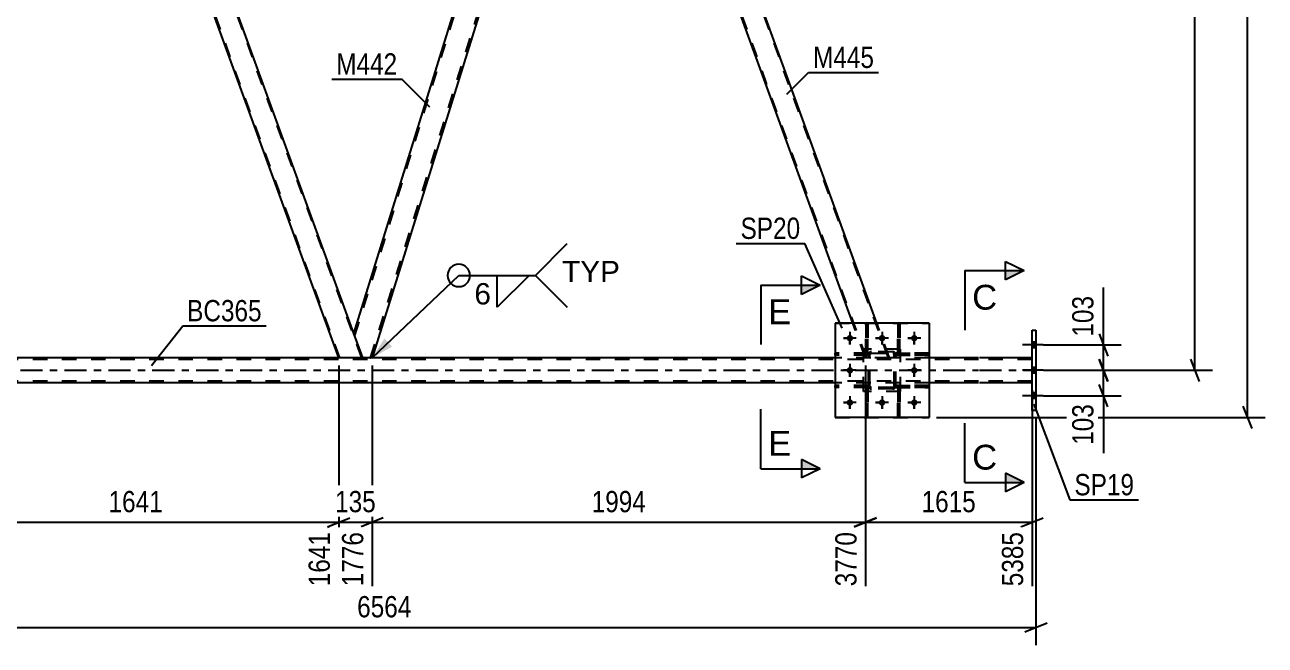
# Model space of a CAD drawing. Header units: millimetres. Extents: x 0 to 594, y 0 to 420.
# Drawn here: x 88.6 to 255.7, y 105.1 to 188.6 of the extents above; entities that cross this region are included whole.
import ezdxf

# ---------------------------------------------------------------- set-up
doc = ezdxf.new("R2010")
doc.units = ezdxf.units.MM
doc.linetypes.add('DXK_LINE_DOT2', pattern=[3.9198, 1.9599, -1.9599])
doc.linetypes.add('DXK_LINE_DOT3', pattern=[5.9187, 2.979, -0.9799, 0.9799, -0.9799])
doc.styles.add('Arial', font='arial.ttf', dxfattribs={"height": 0.2})
doc.styles.add('Arial Narrow', font='ARIALN.TTF', dxfattribs={"height": 0.2})

# ---------------------------------------------------------------- blocks, each defined once
blk = doc.blocks.new('Part-570345727-4849 - 4721')
at = {"color": 2, "linetype": 'Continuous'}
for p, q in [((224.29, 136.69), (224.29, 147.52)), ((224.29, 147.52), (224.82, 147.52)), ((224.82, 147.52), (224.82, 136.69)), ((224.82, 136.69), (224.29, 136.69))]:
    blk.add_line(p, q, dxfattribs=at)
blk = doc.blocks.new('Part-570345727-4799 - 4721')
at = {"color": 7, "linetype": 'DXK_LINE_DOT2'}
for p, q in [((202.25, 140.07), (197.75, 140.07)), ((197.75, 140.07), (197.75, 139.81)), ((202.25, 139.81), (197.75, 139.81)), ((201.75, 139.81), (201.75, 140.07)), ((202.25, 139.81), (202.25, 140.07))]:
    blk.add_line(p, q, dxfattribs=at)
blk = doc.blocks.new('Part-570345727-4822 - 4721')
at = {"color": 7, "linetype": 'DXK_LINE_DOT2'}
for p, q in [((202.25, 144.21), (202.28, 144.36)), ((202.28, 144.36), (202.25, 144.21)), ((202.25, 140.01), (202.25, 144.21)), ((202.45, 144.21), (202.47, 144.28)), ((202.45, 140.01), (202.45, 144.21)), ((202.47, 144.28), (202.51, 144.35)), ((202.5, 144.58), (202.65, 144.61)), ((202.65, 144.61), (202.5, 144.58)), ((202.51, 144.35), (202.58, 144.39)), ((202.58, 144.39), (202.65, 144.41)), ((205.52, 144.61), (202.65, 144.61)), ((202.65, 144.41), (205.52, 144.41)), ((205.52, 144.61), (205.67, 144.58)), ((205.67, 144.58), (205.52, 144.61)), ((205.52, 144.41), (205.6, 144.39)), ((205.6, 144.39), (205.66, 144.35)), ((205.66, 144.35), (205.71, 144.28)), ((205.71, 144.28), (205.72, 144.21)), ((205.72, 140.01), (205.72, 144.21)), ((205.89, 144.36), (205.92, 144.21)), ((205.92, 144.21), (205.89, 144.36)), ((205.92, 140.01), (205.92, 144.21)), ((202.28, 139.85), (202.25, 140.01)), ((202.25, 140.01), (202.28, 139.85)), ((202.47, 139.93), (202.45, 140.01)), ((202.51, 139.87), (202.47, 139.93)), ((202.65, 139.61), (202.5, 139.64)), ((202.5, 139.64), (202.65, 139.61)), ((202.58, 139.82), (202.51, 139.87)), ((202.65, 139.81), (202.58, 139.82)), ((205.52, 139.81), (202.65, 139.81)), ((205.52, 139.61), (202.65, 139.61)), ((205.6, 139.82), (205.52, 139.81)), ((205.67, 139.64), (205.52, 139.61)), ((205.52, 139.61), (205.67, 139.64)), ((205.66, 139.87), (205.6, 139.82)), ((205.71, 139.93), (205.66, 139.87)), ((205.72, 140.01), (205.71, 139.93)), ((205.92, 140.01), (205.89, 139.85)), ((205.89, 139.85), (205.92, 140.01))]:
    blk.add_line(p, q, dxfattribs=at)
at = {"color": 7, "linetype": 'DXK_LINE_DOT3'}
blk.add_line((204.09, 142.11), (204.09, 142.11), dxfattribs=at)
at = {"color": 7, "linetype": 'DXK_LINE_DOT2'}
for centre, start, end in [((202.65, 144.21), 112.4999, 157.4999), ((202.65, 144.21), 112.4999, 157.4999), ((205.52, 144.21), 22.4999, 67.4999), ((205.52, 144.21), 22.4999, 67.4999), ((202.65, 140.01), 202.4999, 247.4999), ((202.65, 140.01), 202.4999, 247.4999), ((205.52, 140.01), 292.4999, 337.4999), ((205.52, 140.01), 292.4999, 337.4999)]:
    blk.add_arc(centre, 0.4, start, end, dxfattribs=at)
blk = doc.blocks.new('Part-570345727-4758 - 4721')
at = {"color": 2, "linetype": 'Continuous'}
for p, q in [((132.94, 147.09), (163.49, 245.11)), ((164.97, 245.11), (166.05, 242.12)), ((166.05, 242.12), (135.4, 143.77)), ((134.15, 143.77), (132.94, 147.09)), ((135.4, 143.77), (134.15, 143.77))]:
    blk.add_line(p, q, dxfattribs=at)
at = {"color": 7, "linetype": 'DXK_LINE_DOT2'}
for p, q in [((133.05, 146.78), (163.8, 245.44)), ((163.6, 245.44), (163.49, 245.11)), ((164.84, 245.44), (163.6, 245.44)), ((164.97, 245.11), (164.84, 245.44)), ((135.19, 143.77), (165.94, 242.43)), ((135.17, 143.77), (135.14, 143.77)), ((135.14, 143.77), (135.17, 143.77)), ((135.17, 143.77), (135.19, 143.77)), ((135.19, 143.77), (135.17, 143.77))]:
    blk.add_line(p, q, dxfattribs=at)
blk = doc.blocks.new('Part-570345727-4823 - 4721')
at = {"color": 7, "linetype": 'DXK_LINE_DOT2'}
for p, q in [((205.92, 144.14), (205.92, 144.41)), ((205.92, 144.41), (210.42, 144.41)), ((210.42, 144.14), (205.92, 144.14)), ((206.42, 144.14), (206.42, 144.41)), ((210.42, 144.41), (210.42, 144.14))]:
    blk.add_line(p, q, dxfattribs=at)
blk = doc.blocks.new('Part-570345727-4900 - 4721')
at = {"color": 7, "linetype": 'DXK_LINE_DOT2'}
for p, q in [((202.25, 144.41), (197.75, 144.41)), ((197.75, 144.14), (197.75, 144.41)), ((202.25, 144.14), (197.75, 144.14)), ((201.75, 144.14), (201.75, 144.41)), ((202.25, 144.41), (202.25, 144.14))]:
    blk.add_line(p, q, dxfattribs=at)
blk = doc.blocks.new('Part-570345727-4836 - 4721')
at = {"color": 7, "linetype": 'DXK_LINE_DOT2'}
for p, q in [((168.09, 245.44), (164.84, 245.44)), ((166.05, 242.12), (164.84, 245.44)), ((201.99, 143.77), (164.99, 245.44)), ((204.95, 143.77), (167.95, 245.44)), ((168.21, 245.11), (168.09, 245.44)), ((201.85, 143.77), (200.15, 148.44)), ((205.09, 143.77), (203.4, 148.44)), ((205.09, 143.77), (201.85, 143.77))]:
    blk.add_line(p, q, dxfattribs=at)
at = {"color": 2, "linetype": 'Continuous'}
for p, q in [((203.4, 148.44), (168.21, 245.11)), ((200.15, 148.44), (166.05, 242.12))]:
    blk.add_line(p, q, dxfattribs=at)
blk = doc.blocks.new('Bolt-570345727-4842 - 4721')
at = {"color": 1, "linetype": 'Continuous'}
for p, q in [((199.75, 147.31), (199.75, 146.73)), ((204.09, 147.31), (204.09, 146.73)), ((208.42, 147.31), (208.42, 146.73)), ((198.89, 146.44), (199.46, 146.44)), ((199.75, 145.57), (199.75, 146.15)), ((200.62, 146.44), (200.04, 146.44)), ((203.22, 146.44), (203.8, 146.44)), ((204.09, 145.57), (204.09, 146.15)), ((204.95, 146.44), (204.38, 146.44)), ((207.55, 146.44), (208.13, 146.44)), ((208.42, 145.57), (208.42, 146.15)), ((209.29, 146.44), (208.71, 146.44)), ((198.89, 142.11), (199.46, 142.11)), ((199.75, 142.97), (199.75, 142.4)), ((200.62, 142.11), (200.04, 142.11)), ((207.55, 142.11), (208.13, 142.11)), ((208.42, 142.97), (208.42, 142.4)), ((209.29, 142.11), (208.71, 142.11)), ((199.75, 141.24), (199.75, 141.82)), ((208.42, 141.24), (208.42, 141.82)), ((198.89, 137.77), (199.46, 137.77)), ((199.75, 138.64), (199.75, 138.06)), ((199.75, 136.91), (199.75, 137.48)), ((200.62, 137.77), (200.04, 137.77)), ((203.22, 137.77), (203.8, 137.77)), ((204.09, 138.64), (204.09, 138.06)), ((204.09, 136.91), (204.09, 137.48)), ((204.95, 137.77), (204.38, 137.77)), ((207.55, 137.77), (208.13, 137.77)), ((208.42, 138.64), (208.42, 138.06)), ((208.42, 136.91), (208.42, 137.48)), ((209.29, 137.77), (208.71, 137.77))]:
    blk.add_line(p, q, dxfattribs=at)
blk = doc.blocks.new('Bolt-570345727-4843 - 4721')
at = {"linetype": 'Continuous'}
for points in [[(200.19, 146.44, -1), (199.32, 146.44, -1)], [(204.52, 146.44, -1), (203.65, 146.44, -1)], [(208.85, 146.44, -1), (207.99, 146.44, -1)], [(200.19, 142.11, -1), (199.32, 142.11, -1)], [(208.85, 142.11, -1), (207.99, 142.11, -1)], [(200.19, 137.77, -1), (199.32, 137.77, -1)], [(204.52, 137.77, -1), (203.65, 137.77, -1)], [(208.85, 137.77, -1), (207.99, 137.77, -1)]]:
    blk.add_hatch(color=1, dxfattribs=at).paths.add_polyline_path(points)
at = {"color": 1, "linetype": 'Continuous'}
for p, q in [((199.75, 147.31), (199.75, 145.57)), ((204.09, 147.31), (204.09, 145.57)), ((208.42, 147.31), (208.42, 145.57)), ((200.62, 146.44), (198.89, 146.44)), ((204.95, 146.44), (203.22, 146.44)), ((209.29, 146.44), (207.55, 146.44)), ((200.62, 142.11), (198.89, 142.11)), ((199.75, 142.97), (199.75, 141.24)), ((209.29, 142.11), (207.55, 142.11)), ((208.42, 142.97), (208.42, 141.24)), ((200.62, 137.77), (198.89, 137.77)), ((199.75, 138.64), (199.75, 136.91)), ((204.95, 137.77), (203.22, 137.77)), ((204.09, 138.64), (204.09, 136.91)), ((209.29, 137.77), (207.55, 137.77)), ((208.42, 138.64), (208.42, 136.91))]:
    blk.add_line(p, q, dxfattribs=at)
blk = doc.blocks.new('Part-570345727-4896 - 4721')
at = {"color": 7, "linetype": 'DXK_LINE_DOT2'}
for p, q in [((206.22, 135.77), (206.22, 139.8)), ((206.22, 139.8), (206.48, 139.8)), ((206.22, 139.3), (206.48, 139.3)), ((206.48, 139.8), (206.48, 135.77)), ((206.48, 135.77), (206.22, 135.77))]:
    blk.add_line(p, q, dxfattribs=at)
blk = doc.blocks.new('Part-570345727-4791 - 4721')
at = {"color": 7, "linetype": 'DXK_LINE_DOT2'}
for p, q in [((210.42, 144.41), (205.92, 144.41)), ((205.92, 144.41), (205.92, 144.14)), ((205.92, 144.14), (210.42, 144.14)), ((206.42, 144.14), (206.42, 144.41)), ((210.42, 144.14), (210.42, 144.41))]:
    blk.add_line(p, q, dxfattribs=at)
blk = doc.blocks.new('Part-570345727-4792 - 4721')
at = {"color": 7, "linetype": 'DXK_LINE_DOT2'}
for p, q in [((210.42, 140.07), (205.92, 140.07)), ((205.92, 140.07), (205.92, 139.81)), ((205.92, 139.81), (210.42, 139.81)), ((206.42, 139.81), (206.42, 140.07)), ((210.42, 139.81), (210.42, 140.07))]:
    blk.add_line(p, q, dxfattribs=at)
blk = doc.blocks.new('Bolt-570345727-4793 - 4721')
at = {"linetype": 'Continuous'}
for points in [[(224.29, 145.89), (224.29, 145.16), (224.82, 145.16), (224.82, 145.89)], [(224.29, 145.89), (224.29, 145.16), (224.82, 145.16), (224.82, 145.89)], [(224.29, 145.89), (224.29, 145.16), (224.82, 145.16), (224.82, 145.89)], [(224.29, 142.47), (224.29, 141.74), (224.82, 141.74), (224.82, 142.47)], [(224.29, 142.47), (224.29, 141.74), (224.82, 141.74), (224.82, 142.47)], [(224.29, 139.06), (224.29, 138.32), (224.82, 138.32), (224.82, 139.06)], [(224.29, 139.06), (224.29, 138.32), (224.82, 138.32), (224.82, 139.06)], [(224.29, 139.06), (224.29, 138.32), (224.82, 138.32), (224.82, 139.06)]]:
    blk.add_hatch(color=1, dxfattribs=at).paths.add_polyline_path(points)
at = {"color": 1, "linetype": 'Continuous'}
for p, q in [((225.79, 145.52), (223.02, 145.52)), ((225.79, 145.52), (223.02, 145.52)), ((225.79, 145.52), (223.02, 145.52)), ((224.82, 145.89), (224.29, 145.89)), ((224.82, 145.89), (224.29, 145.89)), ((224.82, 145.89), (224.29, 145.89)), ((224.82, 145.16), (224.29, 145.16)), ((224.82, 145.16), (224.29, 145.16)), ((224.82, 145.16), (224.29, 145.16)), ((225.79, 142.11), (223.02, 142.11)), ((225.79, 142.11), (223.02, 142.11)), ((224.82, 142.47), (224.29, 142.47)), ((224.82, 142.47), (224.29, 142.47)), ((224.82, 141.74), (224.29, 141.74)), ((224.82, 141.74), (224.29, 141.74)), ((225.79, 138.69), (223.02, 138.69)), ((225.79, 138.69), (223.02, 138.69)), ((225.79, 138.69), (223.02, 138.69)), ((224.82, 139.06), (224.29, 139.06)), ((224.82, 139.06), (224.29, 139.06)), ((224.82, 139.06), (224.29, 139.06)), ((224.82, 138.32), (224.29, 138.32)), ((224.82, 138.32), (224.29, 138.32)), ((224.82, 138.32), (224.29, 138.32))]:
    blk.add_line(p, q, dxfattribs=at)
blk = doc.blocks.new('Part-570345727-4798 - 4721')
at = {"color": 2, "linetype": 'Continuous'}
for p, q in [((210.42, 148.44), (197.75, 148.44)), ((197.75, 148.44), (197.75, 135.77)), ((210.42, 148.44), (210.42, 135.77)), ((210.42, 135.77), (197.75, 135.77))]:
    blk.add_line(p, q, dxfattribs=at)
blk = doc.blocks.new('Part-570345727-4816 - 4721')
at = {"color": 7, "linetype": 'DXK_LINE_DOT2'}
for p, q in [((202.25, 144.41), (197.75, 144.41)), ((197.75, 144.41), (197.75, 144.14)), ((202.25, 144.14), (197.75, 144.14)), ((201.75, 144.14), (201.75, 144.41)), ((202.25, 144.14), (202.25, 144.41))]:
    blk.add_line(p, q, dxfattribs=at)
blk = doc.blocks.new('Part-570345727-4817 - 4721')
at = {"color": 7, "linetype": 'DXK_LINE_DOT2'}
for p, q in [((206.59, 144.94), (201.59, 144.94)), ((201.59, 139.27), (201.59, 144.94)), ((206.59, 139.27), (206.59, 144.94)), ((206.59, 139.27), (201.59, 139.27))]:
    blk.add_line(p, q, dxfattribs=at)
blk = doc.blocks.new('Part-570345727-4820 - 4721')
at = {"color": 7, "linetype": 'DXK_LINE_DOT2'}
for p, q in [((206.48, 139.8), (206.22, 139.8)), ((206.22, 139.8), (206.22, 135.77)), ((206.22, 139.3), (206.48, 139.3)), ((206.48, 135.77), (206.48, 139.8)), ((206.22, 135.77), (206.48, 135.77))]:
    blk.add_line(p, q, dxfattribs=at)
blk = doc.blocks.new('Part-570345727-4821 - 4721')
at = {"color": 7, "linetype": 'DXK_LINE_DOT2'}
for p, q in [((205.92, 139.81), (205.92, 140.07)), ((205.92, 140.07), (210.42, 140.07)), ((210.42, 139.81), (205.92, 139.81)), ((206.42, 139.81), (206.42, 140.07)), ((210.42, 140.07), (210.42, 139.81))]:
    blk.add_line(p, q, dxfattribs=at)
blk = doc.blocks.new('Part-570345727-4826 - 4721')
at = {"color": 7, "linetype": 'DXK_LINE_DOT2'}
for p, q in [((202.15, 139.8), (201.88, 139.8)), ((201.88, 139.8), (201.88, 135.77)), ((201.88, 139.3), (202.15, 139.3)), ((202.15, 135.77), (202.15, 139.8)), ((201.88, 135.77), (202.15, 135.77))]:
    blk.add_line(p, q, dxfattribs=at)
blk = doc.blocks.new('Part-570345727-4841 - 4721')
at = {"color": 2, "linetype": 'Continuous'}
for p, q in [((130.9, 143.77), (76.19, 143.77)), ((134.15, 143.77), (134.15, 143.77)), ((197.75, 143.77), (135.4, 143.77)), ((217.09, 143.77), (210.42, 143.77)), ((224.29, 143.77), (217.19, 143.77)), ((197.75, 140.44), (76.19, 140.44)), ((217.09, 140.44), (210.42, 140.44)), ((224.29, 140.44), (217.19, 140.44))]:
    blk.add_line(p, q, dxfattribs=at)
at = {"color": 7, "linetype": 'DXK_LINE_DOT2'}
for p, q in [((76.19, 140.44), (76.19, 143.77)), ((134.15, 143.77), (130.9, 143.77)), ((135.4, 143.77), (134.15, 143.77)), ((210.42, 143.77), (197.75, 143.77)), ((224.29, 140.44), (224.29, 143.77)), ((217.09, 143.57), (76.19, 143.57)), ((224.29, 143.57), (217.19, 143.57)), ((217.09, 140.64), (76.19, 140.64)), ((210.42, 140.44), (197.75, 140.44)), ((224.29, 140.64), (217.19, 140.64))]:
    blk.add_line(p, q, dxfattribs=at)
at = {"color": 7, "linetype": 'DXK_LINE_DOT3'}
for p, q in [((76.19, 142.11), (217.09, 142.11)), ((217.19, 142.11), (224.29, 142.11))]:
    blk.add_line(p, q, dxfattribs=at)
blk = doc.blocks.new('Part-570345727-4855 - 4721')
at = {"color": 7, "linetype": 'DXK_LINE_DOT2'}
for p, q in [((206.59, 144.94), (201.59, 144.94)), ((201.59, 139.27), (201.59, 144.94)), ((206.59, 139.27), (206.59, 144.94)), ((206.59, 139.27), (201.59, 139.27))]:
    blk.add_line(p, q, dxfattribs=at)
blk = doc.blocks.new('Part-570345727-4862 - 4721')
at = {"color": 7, "linetype": 'DXK_LINE_DOT2'}
for p, q in [((197.75, 148.44), (210.42, 148.44)), ((197.75, 148.44), (197.75, 135.77)), ((210.42, 148.44), (210.42, 135.77)), ((197.75, 135.77), (210.42, 135.77))]:
    blk.add_line(p, q, dxfattribs=at)
blk = doc.blocks.new('Part-570345727-4870 - 4721')
at = {"color": 7, "linetype": 'DXK_LINE_DOT2'}
for p, q in [((201.88, 135.77), (201.88, 139.8)), ((201.88, 139.8), (202.15, 139.8)), ((201.88, 139.3), (202.15, 139.3)), ((202.15, 139.8), (202.15, 135.77)), ((202.15, 135.77), (201.88, 135.77))]:
    blk.add_line(p, q, dxfattribs=at)
blk = doc.blocks.new('Part-570345727-4876 - 4721')
at = {"color": 7, "linetype": 'DXK_LINE_DOT2'}
for p, q in [((206.22, 148.44), (206.22, 144.4)), ((206.48, 148.44), (206.22, 148.44)), ((206.48, 144.4), (206.48, 148.44)), ((206.22, 144.9), (206.48, 144.9)), ((206.22, 144.4), (206.48, 144.4))]:
    blk.add_line(p, q, dxfattribs=at)
blk = doc.blocks.new('Part-570345727-4879 - 4721')
at = {"color": 7, "linetype": 'DXK_LINE_DOT2'}
for p, q in [((201.88, 148.44), (201.88, 144.4)), ((202.15, 148.44), (201.88, 148.44)), ((202.15, 144.4), (202.15, 148.44)), ((201.88, 144.9), (202.15, 144.9)), ((201.88, 144.4), (202.15, 144.4))]:
    blk.add_line(p, q, dxfattribs=at)
blk = doc.blocks.new('Part-570345727-4880 - 4721')
at = {"color": 7, "linetype": 'DXK_LINE_DOT2'}
for p, q in [((202.25, 144.21), (202.28, 144.36)), ((202.28, 144.36), (202.25, 144.21)), ((202.25, 140.01), (202.25, 144.21)), ((202.45, 144.21), (202.47, 144.28)), ((202.45, 140.01), (202.45, 144.21)), ((202.47, 144.28), (202.51, 144.35)), ((202.5, 144.58), (202.65, 144.61)), ((202.65, 144.61), (202.5, 144.58)), ((202.51, 144.35), (202.58, 144.39)), ((202.58, 144.39), (202.65, 144.41)), ((205.52, 144.61), (202.65, 144.61)), ((202.65, 144.41), (205.52, 144.41)), ((205.52, 144.61), (205.67, 144.58)), ((205.67, 144.58), (205.52, 144.61)), ((205.52, 144.41), (205.6, 144.39)), ((205.6, 144.39), (205.66, 144.35)), ((205.66, 144.35), (205.71, 144.28)), ((205.71, 144.28), (205.72, 144.21)), ((205.72, 140.01), (205.72, 144.21)), ((205.89, 144.36), (205.92, 144.21)), ((205.92, 144.21), (205.89, 144.36)), ((205.92, 140.01), (205.92, 144.21)), ((202.28, 139.85), (202.25, 140.01)), ((202.25, 140.01), (202.28, 139.85)), ((202.47, 139.93), (202.45, 140.01)), ((202.51, 139.87), (202.47, 139.93)), ((202.65, 139.61), (202.5, 139.64)), ((202.5, 139.64), (202.65, 139.61)), ((202.58, 139.82), (202.51, 139.87)), ((202.65, 139.81), (202.58, 139.82)), ((205.52, 139.81), (202.65, 139.81)), ((205.52, 139.61), (202.65, 139.61)), ((205.6, 139.82), (205.52, 139.81)), ((205.67, 139.64), (205.52, 139.61)), ((205.52, 139.61), (205.67, 139.64)), ((205.66, 139.87), (205.6, 139.82)), ((205.71, 139.93), (205.66, 139.87)), ((205.72, 140.01), (205.71, 139.93)), ((205.92, 140.01), (205.89, 139.85)), ((205.89, 139.85), (205.92, 140.01))]:
    blk.add_line(p, q, dxfattribs=at)
at = {"color": 7, "linetype": 'DXK_LINE_DOT3'}
blk.add_line((204.09, 142.11), (204.09, 142.11), dxfattribs=at)
at = {"color": 7, "linetype": 'DXK_LINE_DOT2'}
for centre, start, end in [((202.65, 144.21), 112.4999, 157.4999), ((202.65, 144.21), 112.4999, 157.4999), ((205.52, 144.21), 22.4999, 67.4999), ((205.52, 144.21), 22.4999, 67.4999), ((202.65, 140.01), 202.4999, 247.4999), ((202.65, 140.01), 202.4999, 247.4999), ((205.52, 140.01), 292.4999, 337.4999), ((205.52, 140.01), 292.4999, 337.4999)]:
    blk.add_arc(centre, 0.4, start, end, dxfattribs=at)
blk = doc.blocks.new('Part-570345727-4884 - 4721')
at = {"color": 7, "linetype": 'DXK_LINE_DOT2'}
for p, q in [((201.88, 144.4), (201.88, 148.44)), ((201.88, 148.44), (202.15, 148.44)), ((202.15, 148.44), (202.15, 144.4)), ((201.88, 144.9), (202.15, 144.9)), ((202.15, 144.4), (201.88, 144.4))]:
    blk.add_line(p, q, dxfattribs=at)
blk = doc.blocks.new('Part-570345727-4887 - 4721')
at = {"color": 7, "linetype": 'DXK_LINE_DOT2'}
for p, q in [((206.22, 144.4), (206.22, 148.44)), ((206.22, 148.44), (206.48, 148.44)), ((206.48, 148.44), (206.48, 144.4)), ((206.22, 144.9), (206.48, 144.9)), ((206.48, 144.4), (206.22, 144.4))]:
    blk.add_line(p, q, dxfattribs=at)
blk = doc.blocks.new('Part-570345727-4901 - 4721')
at = {"color": 7, "linetype": 'DXK_LINE_DOT2'}
for p, q in [((202.25, 140.07), (197.75, 140.07)), ((197.75, 139.81), (197.75, 140.07)), ((202.25, 139.81), (197.75, 139.81)), ((201.75, 139.81), (201.75, 140.07)), ((202.25, 140.07), (202.25, 139.81))]:
    blk.add_line(p, q, dxfattribs=at)
blk = doc.blocks.new('Part-570345727-4916 - 4721')
at = {"color": 7, "linetype": 'DXK_LINE_DOT2'}
for p, q in [((97.15, 245.44), (93.9, 245.44)), ((94.02, 245.11), (93.9, 245.44)), ((131.04, 143.77), (94.04, 245.44)), ((134.01, 143.77), (97, 245.44)), ((97.27, 245.11), (97.15, 245.44)), ((134.15, 143.77), (132.94, 147.09)), ((133.97, 143.77), (134, 143.77)), ((134, 143.77), (133.97, 143.77)), ((134.01, 143.77), (134, 143.77)), ((134, 143.77), (134.01, 143.77))]:
    blk.add_line(p, q, dxfattribs=at)
at = {"color": 2, "linetype": 'Continuous'}
for p, q in [((130.9, 143.77), (94.02, 245.11)), ((132.94, 147.09), (97.27, 245.11)), ((134.15, 143.77), (130.9, 143.77))]:
    blk.add_line(p, q, dxfattribs=at)
blk = doc.blocks.new('StraightDimension-570345727-5265 - 4721')
at = {"color": 7, "linetype": 'Continuous'}
for p, q in [((135.4, 142.77), (135.4, 113.04)), ((201.85, 142.77), (201.85, 113.04)), ((136.9, 122.26), (133.9, 121.06)), ((200.35, 121.06), (203.35, 122.26)), ((135.4, 121.66), (201.85, 121.66))]:
    blk.add_line(p, q, dxfattribs=at)
at = {"color": 0}
blk.add_wipeout([(172.88, 122.41), (172.88, 126.61), (164.37, 126.61), (164.37, 122.41)], dxfattribs=at)
at = {"color": 0, "linetype": 'Continuous'}
blk.add_wipeout([(201.25, 120.96), (197.05, 120.96), (197.05, 112.44), (201.25, 112.44)], dxfattribs=at)
at = {"color": 3, "style": 'Arial Narrow'}
blk.add_text('1994', height=2.863, dxfattribs=at).set_placement((164.97, 123.01))
at = {"color": 3, "linetype": 'Continuous', "style": 'Arial Narrow'}
blk.add_text('3770', height=2.863, rotation=90.0002, dxfattribs=at).set_placement((200.65, 113.04))
blk = doc.blocks.new('StraightDimension-570345727-5195 - 4721')
at = {"color": 7, "linetype": 'Continuous'}
for p, q in [((253.9, 254.61), (252.7, 257.61)), ((206.24, 256.11), (255.7, 256.11)), ((253.3, 135.77), (253.3, 256.11)), ((252.7, 137.27), (253.9, 134.27)), ((211.42, 135.77), (255.7, 135.77))]:
    blk.add_line(p, q, dxfattribs=at)
at = {"color": 0}
blk.add_wipeout([(252.55, 200.2), (248.35, 200.2), (248.35, 191.68), (252.55, 191.68)], dxfattribs=at)
at = {"color": 3, "style": 'Arial Narrow'}
blk.add_text('3610', height=2.863, rotation=90.0002, dxfattribs=at).set_placement((251.95, 192.28))
blk = doc.blocks.new('StraightDimension-570345727-5234 - 4721')
at = {"color": 7, "linetype": 'Continuous'}
for p, q in [((130.9, 142.77), (130.9, 113.04)), ((76.19, 139.44), (76.19, 118.53)), ((77.69, 122.26), (74.69, 121.06)), ((129.4, 121.06), (132.4, 122.26)), ((76.19, 121.66), (130.9, 121.66))]:
    blk.add_line(p, q, dxfattribs=at)
at = {"color": 0}
blk.add_wipeout([(107.8, 122.41), (107.8, 126.61), (99.29, 126.61), (99.29, 122.41)], dxfattribs=at)
at = {"color": 0, "linetype": 'Continuous'}
for points in [[(75.59, 120.96), (71.39, 120.96), (71.39, 117.93), (75.59, 117.93)], [(130.3, 120.96), (126.1, 120.96), (126.1, 112.44), (130.3, 112.44)]]:
    blk.add_wipeout(points, dxfattribs=at)
at = {"color": 3, "style": 'Arial Narrow'}
blk.add_text('1641', height=2.863, dxfattribs=at).set_placement((99.89, 123.01))
at = {"color": 3, "linetype": 'Continuous', "style": 'Arial Narrow'}
for s, height, p in [('0', 2.86, (74.99, 118.53)), ('1641', 2.863, (129.7, 113.04))]:
    blk.add_text(s, height=height, rotation=90.0002, dxfattribs=at).set_placement(p)
blk = doc.blocks.new('StraightDimension-570345727-5246 - 4721')
at = {"color": 7, "linetype": 'Continuous'}
for p, q in [((130.9, 142.77), (130.9, 113.04)), ((135.4, 142.77), (135.4, 113.04)), ((129.4, 121.06), (132.4, 122.26)), ((136.9, 122.26), (133.9, 121.06)), ((130.9, 121.66), (135.4, 121.66))]:
    blk.add_line(p, q, dxfattribs=at)
at = {"color": 0}
blk.add_wipeout([(136.49, 122.41), (136.49, 126.61), (129.81, 126.61), (129.81, 122.41)], dxfattribs=at)
at = {"color": 0, "linetype": 'Continuous'}
blk.add_wipeout([(134.8, 120.96), (130.6, 120.96), (130.6, 112.44), (134.8, 112.44)], dxfattribs=at)
at = {"color": 3, "style": 'Arial Narrow'}
blk.add_text('135', height=2.863, dxfattribs=at).set_placement((130.41, 123.01))
at = {"color": 3, "linetype": 'Continuous', "style": 'Arial Narrow'}
blk.add_text('1776', height=2.863, rotation=90.0002, dxfattribs=at).set_placement((134.2, 113.04))
blk = doc.blocks.new('StraightDimension-570345727-5284 - 4721')
at = {"color": 7, "linetype": 'Continuous'}
for p, q in [((201.85, 142.77), (201.85, 113.04)), ((224.29, 139.44), (224.29, 113.04)), ((203.35, 122.26), (200.35, 121.06)), ((222.79, 121.06), (225.79, 122.26)), ((201.85, 121.66), (224.29, 121.66))]:
    blk.add_line(p, q, dxfattribs=at)
at = {"color": 0}
blk.add_wipeout([(217.32, 122.41), (217.32, 126.61), (208.81, 126.61), (208.81, 122.41)], dxfattribs=at)
at = {"color": 0, "linetype": 'Continuous'}
blk.add_wipeout([(223.69, 120.96), (219.49, 120.96), (219.49, 112.44), (223.69, 112.44)], dxfattribs=at)
at = {"color": 3, "style": 'Arial Narrow'}
blk.add_text('1615', height=2.863, dxfattribs=at).set_placement((209.41, 123.01))
at = {"color": 3, "linetype": 'Continuous', "style": 'Arial Narrow'}
blk.add_text('5385', height=2.863, rotation=90.0002, dxfattribs=at).set_placement((223.09, 113.04))
blk = doc.blocks.new('StraightDimension-570345727-5297 - 4721')
at = {"color": 7, "linetype": 'Continuous'}
for p, q in [((246.82, 245.61), (245.62, 248.61)), ((209.68, 247.11), (248.62, 247.11)), ((246.22, 142.11), (246.22, 247.11)), ((225.82, 142.11), (248.62, 142.11)), ((245.62, 143.61), (246.82, 140.61))]:
    blk.add_line(p, q, dxfattribs=at)
at = {"color": 0}
blk.add_wipeout([(245.47, 198.86), (241.27, 198.86), (241.27, 190.35), (245.47, 190.35)], dxfattribs=at)
at = {"color": 3, "style": 'Arial Narrow'}
blk.add_text('3150', height=2.863, rotation=90.0002, dxfattribs=at).set_placement((244.87, 190.95))
blk = doc.blocks.new('StraightDimension-570345727-5345 - 4721')
at = {"color": 7, "linetype": 'Continuous'}
for p, q in [((225.82, 142.11), (236.31, 142.11)), ((233.31, 143.61), (234.51, 140.61)), ((233.91, 138.69), (233.91, 142.11)), ((225.82, 138.69), (236.31, 138.69)), ((234.51, 137.19), (233.31, 140.19))]:
    blk.add_line(p, q, dxfattribs=at)
at = {"color": 0}
blk.add_wipeout([(233.16, 138.17), (228.96, 138.17), (228.96, 131.48), (233.16, 131.48)], dxfattribs=at)
at = {"color": 7, "linetype": 'Continuous'}
blk.add_line((233.91, 138.69), (233.91, 130.96), dxfattribs=at)
blk.add_line((233.91, 138.69), (233.91, 130.96), dxfattribs=at)
at = {"color": 3, "style": 'Arial Narrow'}
blk.add_text('103', height=2.863, rotation=90.0002, dxfattribs=at).set_placement((232.56, 132.08))
blk = doc.blocks.new('StraightDimension-570345727-5353 - 4721')
at = {"color": 7, "linetype": 'Continuous'}
for p, q in [((225.82, 145.52), (236.31, 145.52)), ((233.31, 147.02), (234.51, 144.02)), ((233.91, 142.11), (233.91, 145.52)), ((225.82, 142.11), (236.31, 142.11)), ((234.51, 140.61), (233.31, 143.61))]:
    blk.add_line(p, q, dxfattribs=at)
at = {"color": 0}
blk.add_wipeout([(233.16, 152.73), (228.96, 152.73), (228.96, 146.05), (233.16, 146.05)], dxfattribs=at)
at = {"color": 7, "linetype": 'Continuous'}
blk.add_line((233.91, 145.52), (233.91, 153.26), dxfattribs=at)
blk.add_line((233.91, 145.52), (233.91, 153.26), dxfattribs=at)
at = {"color": 3, "style": 'Arial Narrow'}
blk.add_text('103', height=2.863, rotation=90.0002, dxfattribs=at).set_placement((232.56, 146.65))
blk = doc.blocks.new('StraightDimension-570345727-9350 - 4721')
at = {"color": 7, "linetype": 'Continuous'}
for p, q in [((224.82, 135.69), (224.82, 105.11)), ((49.25, 107.51), (224.82, 107.51)), ((223.32, 106.91), (226.32, 108.11))]:
    blk.add_line(p, q, dxfattribs=at)
at = {"color": 0}
blk.add_wipeout([(141.29, 108.26), (141.29, 112.46), (132.78, 112.46), (132.78, 108.26)], dxfattribs=at)
at = {"color": 3, "style": 'Arial Narrow'}
blk.add_text('6564', height=2.863, dxfattribs=at).set_placement((133.38, 108.86))
blk = doc.blocks.new('Mark-570345727-4794 - 4721')
at = {"color": 0}
blk.add_wipeout([(193.07, 159.8), (193.07, 162.8), (185.03, 162.8), (185.03, 159.8)], dxfattribs=at)
blk.add_wipeout([(193.07, 159.8), (193.07, 162.8), (185.03, 162.8), (185.03, 159.8)], dxfattribs=at)
at = {"color": 30, "linetype": 'Continuous'}
for p in [(184.43, 159.2), (198.71, 147.78)]:
    blk.add_line(p, (193.67, 159.2), dxfattribs=at)
at = {"color": 3, "style": 'Arial Narrow'}
blk.add_text('SP20', height=2.863, dxfattribs=at).set_placement((185.03, 159.8))
blk = doc.blocks.new('Mark-570345727-4754 - 4721')
at = {"color": 0}
blk.add_wipeout([(138.79, 181.92), (138.79, 184.92), (130.56, 184.92), (130.56, 181.92)], dxfattribs=at)
blk.add_wipeout([(138.79, 181.92), (138.79, 184.92), (130.56, 184.92), (130.56, 181.92)], dxfattribs=at)
at = {"color": 30, "linetype": 'Continuous'}
for p in [(129.96, 181.32), (143.19, 177.55)]:
    blk.add_line(p, (139.39, 181.32), dxfattribs=at)
at = {"color": 3, "style": 'Arial Narrow'}
blk.add_text('M442', height=2.863, dxfattribs=at).set_placement((130.56, 181.92))
blk = doc.blocks.new('Mark-570345727-4832 - 4721')
at = {"color": 0}
blk.add_wipeout([(203.01, 182.81), (203.01, 185.81), (194.79, 185.81), (194.79, 182.81)], dxfattribs=at)
blk.add_wipeout([(203.01, 182.81), (203.01, 185.81), (194.79, 185.81), (194.79, 182.81)], dxfattribs=at)
at = {"color": 30, "linetype": 'Continuous'}
for p, q in [((191.26, 179.27), (194.19, 182.21)), ((194.19, 182.21), (203.61, 182.21))]:
    blk.add_line(p, q, dxfattribs=at)
at = {"color": 3, "style": 'Arial Narrow'}
blk.add_text('M445', height=2.863, dxfattribs=at).set_placement((194.79, 182.81))
blk = doc.blocks.new('Mark-570345727-4837 - 4721')
at = {"color": 0}
blk.add_wipeout([(120.53, 148.71), (120.53, 151.71), (110.48, 151.71), (110.48, 148.71)], dxfattribs=at)
blk.add_wipeout([(120.53, 148.71), (120.53, 151.71), (110.48, 151.71), (110.48, 148.71)], dxfattribs=at)
at = {"color": 30, "linetype": 'Continuous'}
for p, q in [((105.67, 142.76), (109.88, 148.11)), ((109.88, 148.11), (121.13, 148.11))]:
    blk.add_line(p, q, dxfattribs=at)
at = {"color": 3, "style": 'Arial Narrow'}
blk.add_text('BC365', height=2.863, dxfattribs=at).set_placement((110.48, 148.71))
blk = doc.blocks.new('Mark-570345727-4845 - 4721')
at = {"color": 0}
blk.add_wipeout([(238.04, 125.29), (238.04, 128.29), (230, 128.29), (230, 125.29)], dxfattribs=at)
blk.add_wipeout([(238.04, 125.29), (238.04, 128.29), (230, 128.29), (230, 125.29)], dxfattribs=at)
at = {"color": 30, "linetype": 'Continuous'}
for p, q in [((224.51, 137.54), (229.4, 124.69)), ((229.4, 124.69), (238.64, 124.69))]:
    blk.add_line(p, q, dxfattribs=at)
at = {"color": 3, "style": 'Arial Narrow'}
blk.add_text('SP19', height=2.863, dxfattribs=at).set_placement((230, 125.29))
blk = doc.blocks.new('SectionMark-570345727-5390 - 4721')
at = {"linetype": 'Continuous'}
for points in [[(220.72, 154.28), (220.72, 155.53), (223.22, 155.53)], [(220.72, 127), (220.72, 128.25), (223.22, 127)]]:
    blk.add_hatch(color=6, dxfattribs=at).paths.add_polyline_path(points)
at = {"color": 6, "linetype": 'Continuous'}
for p, q in [((215.22, 155.53), (215.22, 147.53)), ((215.22, 155.53), (223.22, 155.53)), ((220.72, 154.28), (220.72, 156.78)), ((220.72, 156.78), (223.22, 155.53)), ((223.22, 155.53), (220.72, 154.28)), ((215.22, 127), (215.22, 135)), ((215.22, 127), (223.22, 127)), ((223.22, 127), (220.72, 128.25)), ((220.72, 128.25), (220.72, 125.75)), ((223.22, 127), (220.72, 125.75))]:
    blk.add_line(p, q, dxfattribs=at)
at = {"color": 0, "linetype": 'Continuous'}
for points in [[(219.59, 150.28), (219.59, 153.78), (216.22, 153.78), (216.22, 150.28)], [(219.59, 128.75), (219.59, 132.25), (216.22, 132.25), (216.22, 128.75)]]:
    blk.add_wipeout(points, dxfattribs=at)
at = {"color": 3, "linetype": 'Continuous', "style": 'Arial'}
for p in [(216.22, 150.28), (216.22, 128.75)]:
    blk.add_text('C', height=3.34, dxfattribs=at).set_placement(p)
blk = doc.blocks.new('SectionMark-570345727-5392 - 4721')
at = {"linetype": 'Continuous'}
for points in [[(193.25, 152.32), (193.25, 153.57), (195.75, 153.57)], [(193.25, 128.87), (193.25, 130.12), (195.75, 128.87)]]:
    blk.add_hatch(color=6, dxfattribs=at).paths.add_polyline_path(points)
at = {"color": 6, "linetype": 'Continuous'}
for p, q in [((193.25, 152.32), (193.25, 154.82)), ((193.25, 154.82), (195.75, 153.57)), ((187.75, 153.57), (187.75, 145.57)), ((187.75, 153.57), (195.75, 153.57)), ((195.75, 153.57), (193.25, 152.32)), ((187.75, 128.87), (187.75, 136.87)), ((187.75, 128.87), (195.75, 128.87)), ((195.75, 128.87), (193.25, 130.12)), ((193.25, 130.12), (193.25, 127.62)), ((195.75, 128.87), (193.25, 127.62))]:
    blk.add_line(p, q, dxfattribs=at)
at = {"color": 0, "linetype": 'Continuous'}
for points in [[(191.86, 148.32), (191.86, 151.82), (188.75, 151.82), (188.75, 148.32)], [(191.86, 130.62), (191.86, 134.12), (188.75, 134.12), (188.75, 130.62)]]:
    blk.add_wipeout(points, dxfattribs=at)
at = {"color": 3, "linetype": 'Continuous', "style": 'Arial'}
for p in [(188.75, 148.32), (188.75, 130.62)]:
    blk.add_text('E', height=3.34, dxfattribs=at).set_placement(p)
blk = doc.blocks.new('WeldMark-570345727-5394 - 4721')
at = {"linetype": 'Continuous'}
blk.add_hatch(color=30, dxfattribs=at).paths.add_polyline_path([(138.09, 145.31), (135.4, 143.79), (137.06, 146.4)])
at = {"color": 3, "linetype": 'Continuous'}
for q in [(161.67, 159.17), (161.67, 150.6)]:
    blk.add_line((157.39, 154.88), q, dxfattribs=at)
at = {"color": 30, "linetype": 'Continuous'}
blk.add_line((135.4, 143.79), (147.07, 154.88), dxfattribs=at)
at = {"color": 3, "linetype": 'Continuous'}
blk.add_arc((147.07, 154.88), 1.5, 90, 270, dxfattribs=at)
at = {"color": 0}
blk.add_wipeout([(151.59, 150.78), (151.59, 154.18), (148.97, 154.18), (148.97, 150.78)], dxfattribs=at)
at = {"color": 30, "linetype": 'Continuous'}
blk.add_line((147.07, 154.88), (157.39, 154.88), dxfattribs=at)
at = {"color": 3, "linetype": 'Continuous'}
for p, q in [((152.25, 154.88), (156.53, 154.88)), ((156.53, 154.88), (152.25, 150.6)), ((152.25, 150.6), (152.25, 154.88))]:
    blk.add_line(p, q, dxfattribs=at)
blk.add_arc((147.07, 154.88), 1.5, 270, 90, dxfattribs=at)
at = {"color": 3, "style": 'Arial'}
blk.add_text('6', height=2.87, dxfattribs=at).set_placement((149.17, 150.98))
at = {"color": 0, "linetype": 'Continuous'}
blk.add_wipeout([(168.76, 153.98), (168.76, 156.98), (160.99, 156.98), (160.99, 153.98)], dxfattribs=at)
blk.add_wipeout([(168.76, 153.98), (168.76, 156.98), (160.99, 156.98), (160.99, 153.98)], dxfattribs=at)
at = {"color": 3, "linetype": 'Continuous', "style": 'Arial'}
blk.add_text('TYP', height=2.865, dxfattribs=at).set_placement((160.99, 153.98))

msp = doc.modelspace()

# ---------------------------------------------------------------- block references
for name in ['Part-570345727-4916 - 4721', 'Part-570345727-4758 - 4721', 'Part-570345727-4836 - 4721', 'Part-570345727-4798 - 4721', 'Part-570345727-4862 - 4721', 'Bolt-570345727-4842 - 4721', 'Bolt-570345727-4843 - 4721', 'Part-570345727-4879 - 4721', 'Part-570345727-4884 - 4721', 'Part-570345727-4876 - 4721', 'Part-570345727-4887 - 4721', 'Part-570345727-4849 - 4721', 'Bolt-570345727-4793 - 4721', 'Part-570345727-4841 - 4721', 'Part-570345727-4900 - 4721', 'Part-570345727-4816 - 4721', 'Part-570345727-4817 - 4721', 'Part-570345727-4855 - 4721', 'Part-570345727-4822 - 4721', 'Part-570345727-4880 - 4721', 'Part-570345727-4823 - 4721', 'Part-570345727-4791 - 4721', 'Part-570345727-4799 - 4721', 'Part-570345727-4901 - 4721', 'Part-570345727-4826 - 4721', 'Part-570345727-4870 - 4721', 'Part-570345727-4792 - 4721', 'Part-570345727-4821 - 4721', 'Part-570345727-4896 - 4721', 'Part-570345727-4820 - 4721']:
    msp.add_blockref(name, (0, 0))

# ---------------------------------------------------------------- next in the draw order: block references
for name in ['StraightDimension-570345727-5195 - 4721', 'StraightDimension-570345727-5234 - 4721', 'StraightDimension-570345727-5265 - 4721']:
    msp.add_blockref(name, (0, 0))

# ---------------------------------------------------------------- next in the draw order: block references
for name in ['StraightDimension-570345727-5246 - 4721', 'StraightDimension-570345727-5284 - 4721']:
    msp.add_blockref(name, (0, 0))

# ---------------------------------------------------------------- next in the draw order: block references
msp.add_blockref('StraightDimension-570345727-5297 - 4721', (0, 0))

# ---------------------------------------------------------------- next in the draw order: block references
msp.add_blockref('StraightDimension-570345727-5345 - 4721', (0, 0))

# ---------------------------------------------------------------- next in the draw order: block references
msp.add_blockref('StraightDimension-570345727-5353 - 4721', (0, 0))

# ---------------------------------------------------------------- next in the draw order: block references
msp.add_blockref('StraightDimension-570345727-9350 - 4721', (0, 0))

# ---------------------------------------------------------------- next in the draw order: block references
for name in ['Mark-570345727-4832 - 4721', 'Mark-570345727-4754 - 4721', 'Mark-570345727-4794 - 4721', 'WeldMark-570345727-5394 - 4721', 'SectionMark-570345727-5390 - 4721', 'Mark-570345727-4837 - 4721', 'Mark-570345727-4845 - 4721']:
    msp.add_blockref(name, (0, 0))

# ---------------------------------------------------------------- next in the draw order: block references
msp.add_blockref('SectionMark-570345727-5392 - 4721', (0, 0))

doc.saveas('drawing.dxf')
